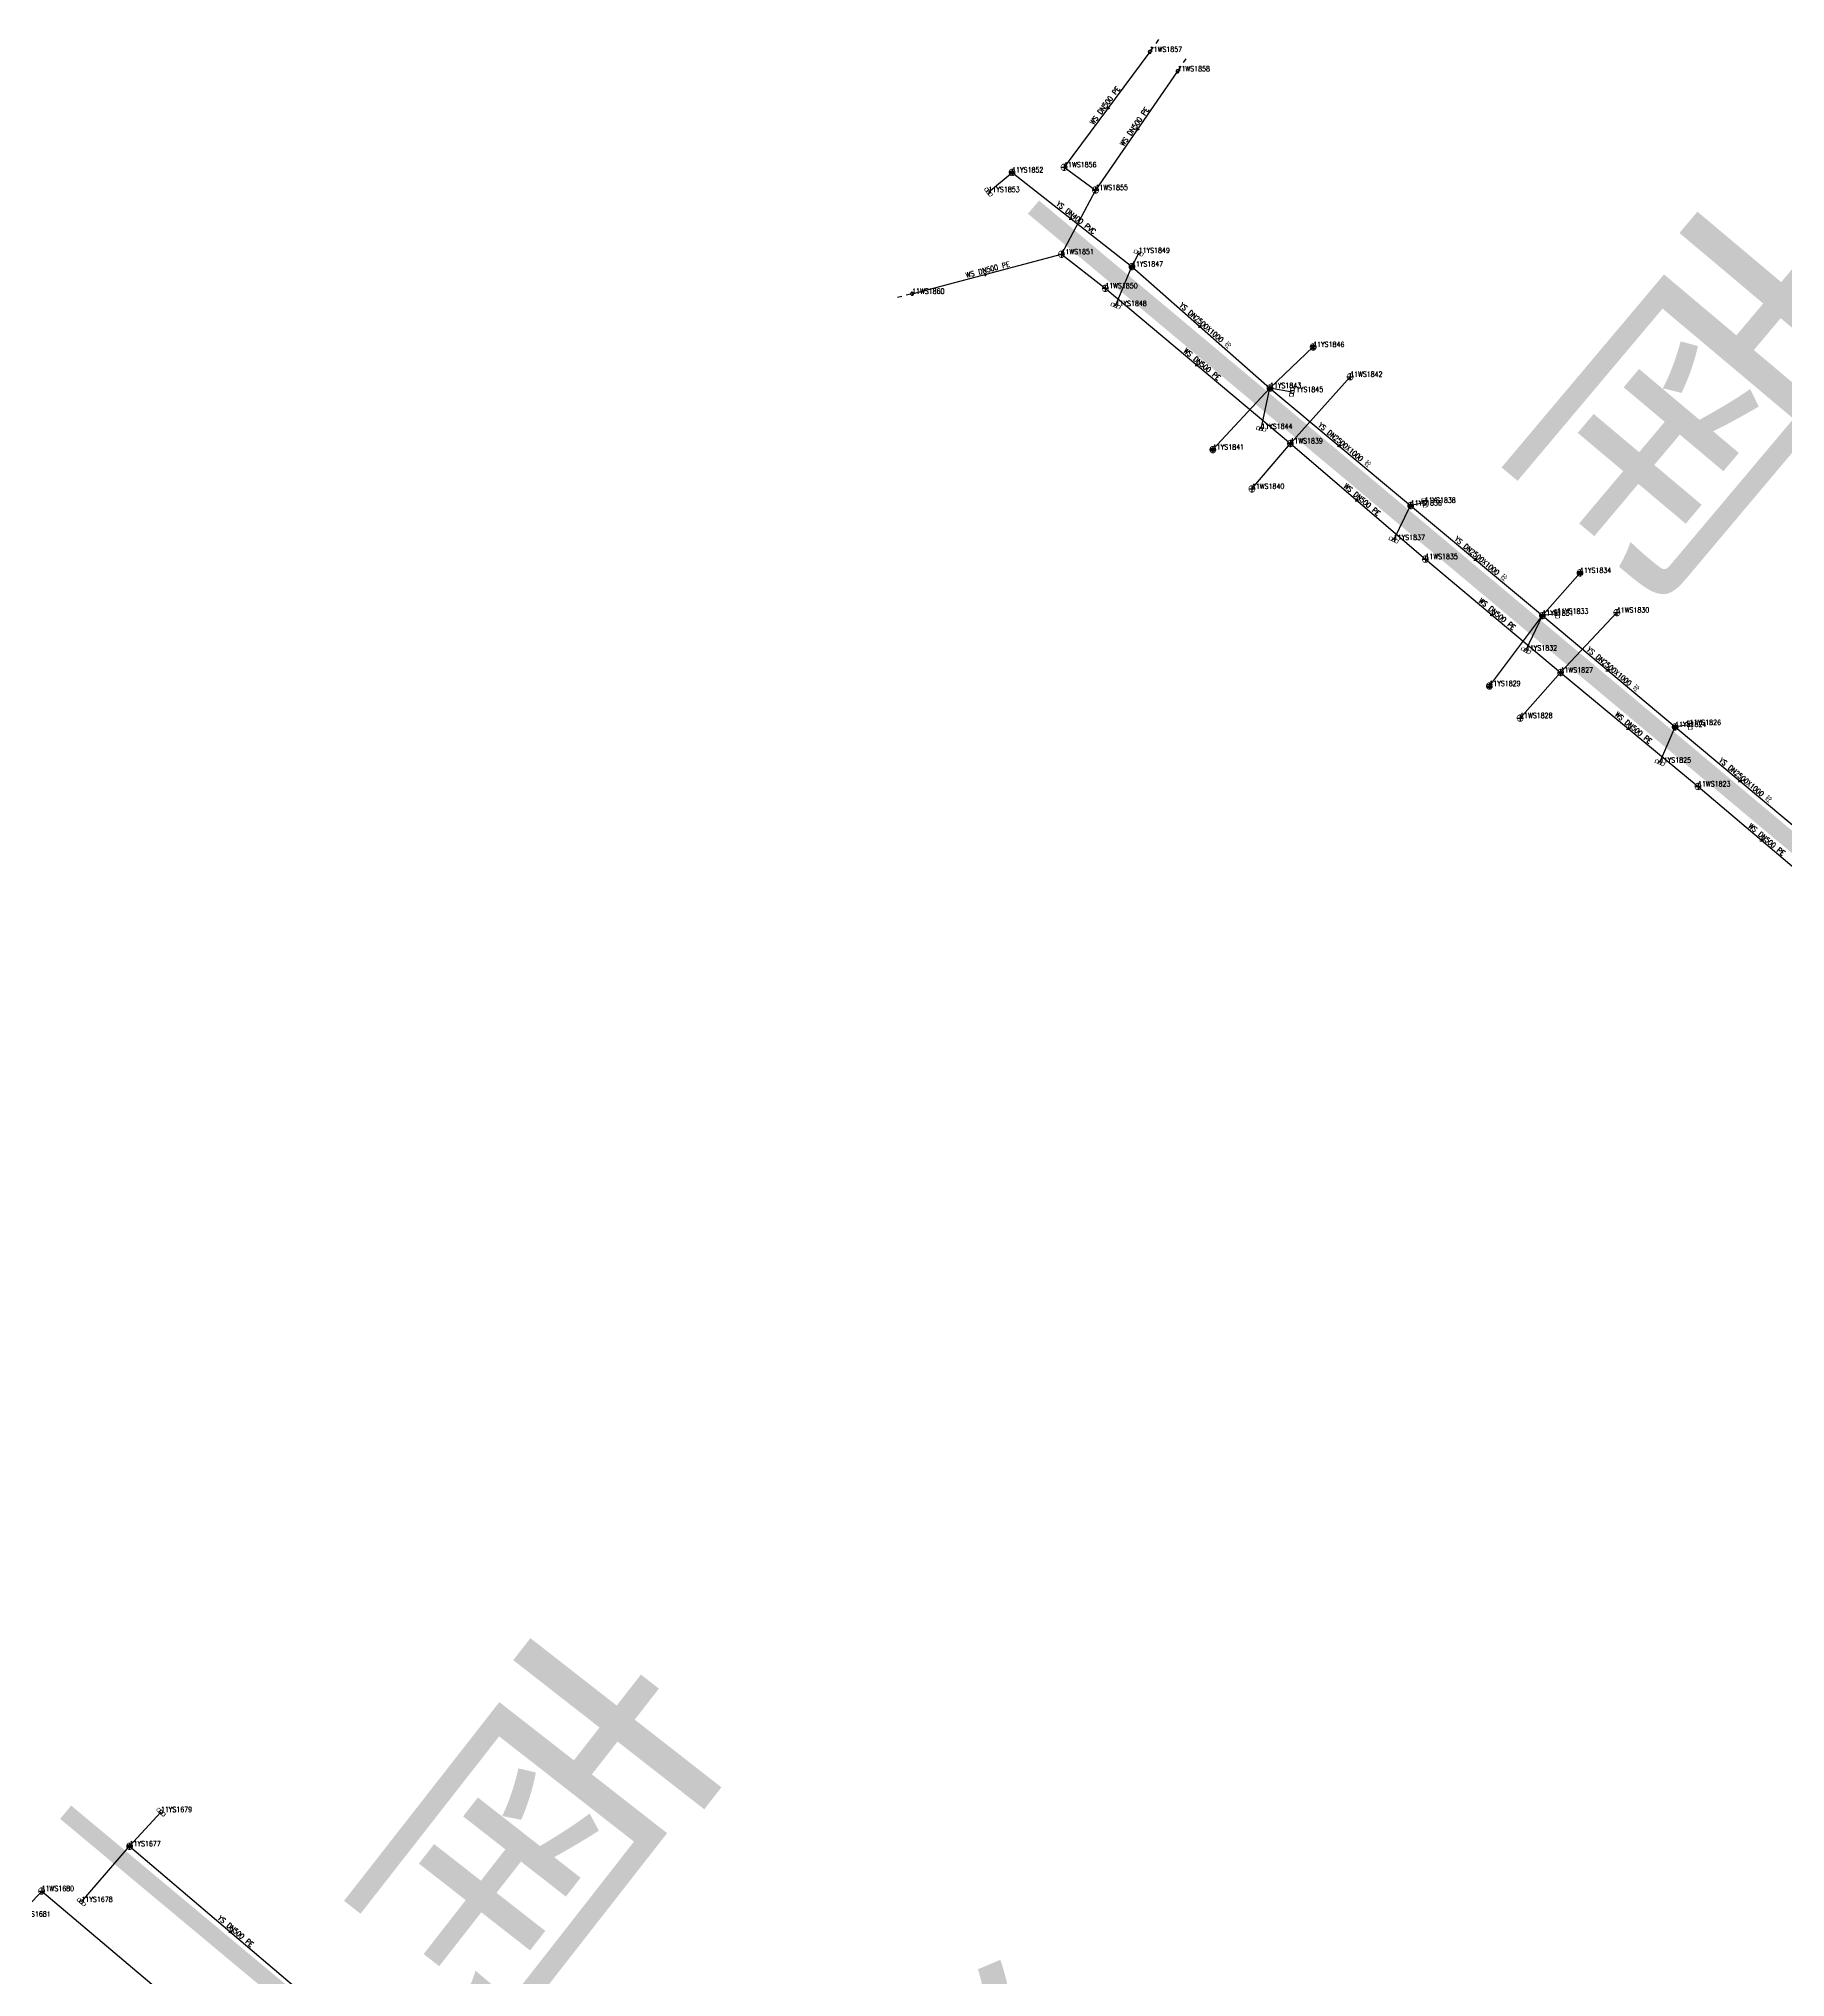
# Model space of a CAD drawing. Extents: x 78813 to 99477, y 2421021 to 2448125.
# Drawn here: x 82647.4 to 82950.6, y 2435969.8 to 2436306.3 of the extents above; entities that cross this region are included whole.
import ezdxf
from ezdxf.enums import TextEntityAlignment as Align

# ---------------------------------------------------------------- set-up
doc = ezdxf.new("R2010")
doc.units = 0
doc.set_wipeout_variables(frame=1)
doc.layers.get('0').update_dxf_attribs({"linetype": 'CONTINUOUS'})
for name, color, linetype in [('DX_WS', 16, 'CONTINUOUS'), ('DX_YS', 42, 'CONTINUOUS'), ('道路', 5, 'CONTINUOUS')]:
    doc.layers.add(name, color=color, linetype=linetype)
doc.layers.add('WSLINE', color=7, linetype='CONTINUOUS', true_color=0x7f0000)
doc.layers.add('YSLINE', color=7, linetype='CONTINUOUS', true_color=0xcc9900)
doc.layers.add('道路名称', color=7, linetype='CONTINUOUS', lineweight=0)
doc.styles.add('CcNameZT', font='txt.SHX', dxfattribs={"width": 0.8, "bigfont": 'HZTXT.SHX'})
doc.styles.get("Standard").update_dxf_attribs({"font": 'txt.shx', "bigfont": 'hztxt.shx'})
doc.styles.add('宋体0.7', font='', dxfattribs={"width": 0.7})
doc.styles.get('宋体0.7').set_extended_font_data('SimSun')

# ---------------------------------------------------------------- blocks, each defined once
blk = doc.blocks.new('GC546')
at = {"color": 0}
for p in [(0.866, 0.5), (0.866, -0.5)]:
    blk.add_line(p, (0, 0), dxfattribs=at)
blk = doc.blocks.new('PS非普查')
blk.add_lwpolyline([(3.7, 0), (5.3, 0)])
blk.add_wipeout([(0.5, 0), (0.5, 0.03), (0.5, 0.07), (0.49, 0.1), (0.48, 0.14), (0.47, 0.17), (0.46, 0.2), (0.44, 0.23), (0.42, 0.26), (0.4, 0.29), (0.38, 0.32), (0.36, 0.35), (0.33, 0.37), (0.31, 0.39), (0.28, 0.41), (0.25, 0.43), (0.22, 0.45), (0.19, 0.46), (0.15, 0.48), (0.12, 0.49), (0.09, 0.49), (0.05, 0.5), (0.02, 0.5), (-0.02, 0.5), (-0.05, 0.5), (-0.09, 0.49), (-0.12, 0.49), (-0.15, 0.48), (-0.19, 0.46), (-0.22, 0.45), (-0.25, 0.43), (-0.28, 0.41), (-0.31, 0.39), (-0.33, 0.37), (-0.36, 0.35), (-0.38, 0.32), (-0.4, 0.29), (-0.42, 0.26), (-0.44, 0.23), (-0.46, 0.2), (-0.47, 0.17), (-0.48, 0.14), (-0.49, 0.1), (-0.5, 0.07), (-0.5, 0.03), (-0.5, 0), (-0.5, -0.03), (-0.5, -0.07), (-0.49, -0.1), (-0.48, -0.14), (-0.47, -0.17), (-0.46, -0.2), (-0.44, -0.23), (-0.42, -0.26), (-0.4, -0.29), (-0.38, -0.32), (-0.36, -0.35), (-0.33, -0.37), (-0.31, -0.39), (-0.28, -0.41), (-0.25, -0.43), (-0.22, -0.45), (-0.19, -0.46), (-0.15, -0.48), (-0.12, -0.49), (-0.09, -0.49), (-0.05, -0.5), (-0.02, -0.5), (0.02, -0.5), (0.05, -0.5), (0.09, -0.49), (0.12, -0.49), (0.15, -0.48), (0.19, -0.46), (0.22, -0.45), (0.25, -0.43), (0.28, -0.41), (0.31, -0.39), (0.33, -0.37), (0.36, -0.35), (0.38, -0.32), (0.4, -0.29), (0.42, -0.26), (0.44, -0.23), (0.46, -0.2), (0.47, -0.17), (0.48, -0.14), (0.49, -0.1), (0.5, -0.07)])
blk.add_line((0.5, 0), (2.1, 0))
blk.add_lwpolyline([(0.5, 0), (0.5, 0.03), (0.5, 0.07), (0.49, 0.1), (0.48, 0.14), (0.47, 0.17), (0.46, 0.2), (0.44, 0.23), (0.42, 0.26), (0.4, 0.29), (0.38, 0.32), (0.36, 0.35), (0.33, 0.37), (0.31, 0.39), (0.28, 0.41), (0.25, 0.43), (0.22, 0.45), (0.19, 0.46), (0.15, 0.48), (0.12, 0.49), (0.09, 0.49), (0.05, 0.5), (0.02, 0.5), (-0.02, 0.5), (-0.05, 0.5), (-0.09, 0.49), (-0.12, 0.49), (-0.15, 0.48), (-0.19, 0.46), (-0.22, 0.45), (-0.25, 0.43), (-0.28, 0.41), (-0.31, 0.39), (-0.33, 0.37), (-0.36, 0.35), (-0.38, 0.32), (-0.4, 0.29), (-0.42, 0.26), (-0.44, 0.23), (-0.46, 0.2), (-0.47, 0.17), (-0.48, 0.14), (-0.49, 0.1), (-0.5, 0.07), (-0.5, 0.03), (-0.5, 0), (-0.5, -0.03), (-0.5, -0.07), (-0.49, -0.1), (-0.48, -0.14), (-0.47, -0.17), (-0.46, -0.2), (-0.44, -0.23), (-0.42, -0.26), (-0.4, -0.29), (-0.38, -0.32), (-0.36, -0.35), (-0.33, -0.37), (-0.31, -0.39), (-0.28, -0.41), (-0.25, -0.43), (-0.22, -0.45), (-0.19, -0.46), (-0.15, -0.48), (-0.12, -0.49), (-0.09, -0.49), (-0.05, -0.5), (-0.02, -0.5), (0.02, -0.5), (0.05, -0.5), (0.09, -0.49), (0.12, -0.49), (0.15, -0.48), (0.19, -0.46), (0.22, -0.45), (0.25, -0.43), (0.28, -0.41), (0.31, -0.39), (0.33, -0.37), (0.36, -0.35), (0.38, -0.32), (0.4, -0.29), (0.42, -0.26), (0.44, -0.23), (0.46, -0.2), (0.47, -0.17), (0.48, -0.14), (0.49, -0.1), (0.5, -0.07), (0.5, 0)], close=True)
blk = doc.blocks.new('PS污水井')
blk.add_lwpolyline([(1, 0), (1, 0.07), (0.99, 0.14), (0.98, 0.21), (0.96, 0.28), (0.94, 0.34), (0.91, 0.41), (0.88, 0.47), (0.85, 0.53), (0.81, 0.59), (0.77, 0.64), (0.72, 0.69), (0.67, 0.74), (0.62, 0.79), (0.56, 0.83), (0.5, 0.87), (0.44, 0.9), (0.37, 0.93), (0.31, 0.95), (0.24, 0.97), (0.17, 0.98), (0.1, 0.99), (0.03, 1), (-0.03, 1), (-0.1, 0.99), (-0.17, 0.98), (-0.24, 0.97), (-0.31, 0.95), (-0.37, 0.93), (-0.44, 0.9), (-0.5, 0.87), (-0.56, 0.83), (-0.62, 0.79), (-0.67, 0.74), (-0.72, 0.69), (-0.77, 0.64), (-0.81, 0.59), (-0.85, 0.53), (-0.88, 0.47), (-0.91, 0.41), (-0.94, 0.34), (-0.96, 0.28), (-0.98, 0.21), (-0.99, 0.14), (-1, 0.07), (-1, 0), (-1, -0.07), (-0.99, -0.14), (-0.98, -0.21), (-0.96, -0.28), (-0.94, -0.34), (-0.91, -0.41), (-0.88, -0.47), (-0.85, -0.53), (-0.81, -0.59), (-0.77, -0.64), (-0.72, -0.69), (-0.67, -0.74), (-0.62, -0.79), (-0.56, -0.83), (-0.5, -0.87), (-0.44, -0.9), (-0.37, -0.93), (-0.31, -0.95), (-0.24, -0.97), (-0.17, -0.98), (-0.1, -0.99), (-0.03, -1), (0.03, -1), (0.1, -0.99), (0.17, -0.98), (0.24, -0.97), (0.31, -0.95), (0.37, -0.93), (0.44, -0.9), (0.5, -0.87), (0.56, -0.83), (0.62, -0.79), (0.67, -0.74), (0.72, -0.69), (0.77, -0.64), (0.81, -0.59), (0.85, -0.53), (0.88, -0.47), (0.91, -0.41), (0.94, -0.34), (0.96, -0.28), (0.98, -0.21), (0.99, -0.14), (1, 0)], close=True)
blk.add_wipeout([(1, 0), (1, 0.07), (0.99, 0.14), (0.98, 0.21), (0.96, 0.28), (0.94, 0.34), (0.91, 0.41), (0.88, 0.47), (0.85, 0.53), (0.81, 0.59), (0.77, 0.64), (0.72, 0.69), (0.67, 0.74), (0.62, 0.79), (0.56, 0.83), (0.5, 0.87), (0.44, 0.9), (0.37, 0.93), (0.31, 0.95), (0.24, 0.97), (0.17, 0.98), (0.1, 0.99), (0.03, 1), (-0.03, 1), (-0.1, 0.99), (-0.17, 0.98), (-0.24, 0.97), (-0.31, 0.95), (-0.37, 0.93), (-0.44, 0.9), (-0.5, 0.87), (-0.56, 0.83), (-0.62, 0.79), (-0.67, 0.74), (-0.72, 0.69), (-0.77, 0.64), (-0.81, 0.59), (-0.85, 0.53), (-0.88, 0.47), (-0.91, 0.41), (-0.94, 0.34), (-0.96, 0.28), (-0.98, 0.21), (-0.99, 0.14), (-1, 0.07), (-1, 0), (-1, -0.07), (-0.99, -0.14), (-0.98, -0.21), (-0.96, -0.28), (-0.94, -0.34), (-0.91, -0.41), (-0.88, -0.47), (-0.85, -0.53), (-0.81, -0.59), (-0.77, -0.64), (-0.72, -0.69), (-0.67, -0.74), (-0.62, -0.79), (-0.56, -0.83), (-0.5, -0.87), (-0.44, -0.9), (-0.37, -0.93), (-0.31, -0.95), (-0.24, -0.97), (-0.17, -0.98), (-0.1, -0.99), (-0.03, -1), (0.03, -1), (0.1, -0.99), (0.17, -0.98), (0.24, -0.97), (0.31, -0.95), (0.37, -0.93), (0.44, -0.9), (0.5, -0.87), (0.56, -0.83), (0.62, -0.79), (0.67, -0.74), (0.72, -0.69), (0.77, -0.64), (0.81, -0.59), (0.85, -0.53), (0.88, -0.47), (0.91, -0.41), (0.94, -0.34), (0.96, -0.28), (0.98, -0.21), (0.99, -0.14)])
for p, q in [((-1, 0), (0, 0)), ((0, 1), (0, 0)), ((0, 0), (0, -1)), ((0, 0), (1, 0))]:
    blk.add_line(p, q)
blk = doc.blocks.new('PS雨篦')
blk.add_lwpolyline([(-1.5, 0.5), (0, 0.5), (1.5, 0.5), (1.5, -0.5), (0, -0.5), (-1.5, -0.5)], close=True)
blk.add_wipeout([(-1.5, 0.5), (0, 0.5), (1.5, 0.5), (1.5, -0.5), (0, -0.5), (-1.5, -0.5)])
for p, q in [((-0.51, -0.5), (-0.51, 0.5)), ((0.49, -0.5), (0.49, 0.5))]:
    blk.add_line(p, q)
blk = doc.blocks.new('PS雨水井')
blk.add_lwpolyline([(1, 0), (1, 0.07), (0.99, 0.14), (0.98, 0.21), (0.96, 0.28), (0.94, 0.34), (0.91, 0.41), (0.88, 0.47), (0.85, 0.53), (0.81, 0.59), (0.77, 0.64), (0.72, 0.69), (0.67, 0.74), (0.62, 0.79), (0.56, 0.83), (0.5, 0.87), (0.44, 0.9), (0.37, 0.93), (0.31, 0.95), (0.24, 0.97), (0.17, 0.98), (0.1, 0.99), (0.03, 1), (-0.03, 1), (-0.1, 0.99), (-0.17, 0.98), (-0.24, 0.97), (-0.31, 0.95), (-0.37, 0.93), (-0.44, 0.9), (-0.5, 0.87), (-0.56, 0.83), (-0.62, 0.79), (-0.67, 0.74), (-0.72, 0.69), (-0.77, 0.64), (-0.81, 0.59), (-0.85, 0.53), (-0.88, 0.47), (-0.91, 0.41), (-0.94, 0.34), (-0.96, 0.28), (-0.98, 0.21), (-0.99, 0.14), (-1, 0.07), (-1, 0), (-1, -0.07), (-0.99, -0.14), (-0.98, -0.21), (-0.96, -0.28), (-0.94, -0.34), (-0.91, -0.41), (-0.88, -0.47), (-0.85, -0.53), (-0.81, -0.59), (-0.77, -0.64), (-0.72, -0.69), (-0.67, -0.74), (-0.62, -0.79), (-0.56, -0.83), (-0.5, -0.87), (-0.44, -0.9), (-0.37, -0.93), (-0.31, -0.95), (-0.24, -0.97), (-0.17, -0.98), (-0.1, -0.99), (-0.03, -1), (0.03, -1), (0.1, -0.99), (0.17, -0.98), (0.24, -0.97), (0.31, -0.95), (0.37, -0.93), (0.44, -0.9), (0.5, -0.87), (0.56, -0.83), (0.62, -0.79), (0.67, -0.74), (0.72, -0.69), (0.77, -0.64), (0.81, -0.59), (0.85, -0.53), (0.88, -0.47), (0.91, -0.41), (0.94, -0.34), (0.96, -0.28), (0.98, -0.21), (0.99, -0.14), (1, 0)], close=True)
blk.add_wipeout([(1, 0), (1, 0.07), (0.99, 0.14), (0.98, 0.21), (0.96, 0.28), (0.94, 0.34), (0.91, 0.41), (0.88, 0.47), (0.85, 0.53), (0.81, 0.59), (0.77, 0.64), (0.72, 0.69), (0.67, 0.74), (0.62, 0.79), (0.56, 0.83), (0.5, 0.87), (0.44, 0.9), (0.37, 0.93), (0.31, 0.95), (0.24, 0.97), (0.17, 0.98), (0.1, 0.99), (0.03, 1), (-0.03, 1), (-0.1, 0.99), (-0.17, 0.98), (-0.24, 0.97), (-0.31, 0.95), (-0.37, 0.93), (-0.44, 0.9), (-0.5, 0.87), (-0.56, 0.83), (-0.62, 0.79), (-0.67, 0.74), (-0.72, 0.69), (-0.77, 0.64), (-0.81, 0.59), (-0.85, 0.53), (-0.88, 0.47), (-0.91, 0.41), (-0.94, 0.34), (-0.96, 0.28), (-0.98, 0.21), (-0.99, 0.14), (-1, 0.07), (-1, 0), (-1, -0.07), (-0.99, -0.14), (-0.98, -0.21), (-0.96, -0.28), (-0.94, -0.34), (-0.91, -0.41), (-0.88, -0.47), (-0.85, -0.53), (-0.81, -0.59), (-0.77, -0.64), (-0.72, -0.69), (-0.67, -0.74), (-0.62, -0.79), (-0.56, -0.83), (-0.5, -0.87), (-0.44, -0.9), (-0.37, -0.93), (-0.31, -0.95), (-0.24, -0.97), (-0.17, -0.98), (-0.1, -0.99), (-0.03, -1), (0.03, -1), (0.1, -0.99), (0.17, -0.98), (0.24, -0.97), (0.31, -0.95), (0.37, -0.93), (0.44, -0.9), (0.5, -0.87), (0.56, -0.83), (0.62, -0.79), (0.67, -0.74), (0.72, -0.69), (0.77, -0.64), (0.81, -0.59), (0.85, -0.53), (0.88, -0.47), (0.91, -0.41), (0.94, -0.34), (0.96, -0.28), (0.98, -0.21), (0.99, -0.14)])
for p, q in [((-1, 0), (0, 0)), ((-0.88, 0.48), (0, 0.47)), ((0, 1), (0, 0)), ((0, 0.47), (0.88, 0.47)), ((0, 0), (0, -1)), ((0, 0), (1, 0)), ((-0.88, -0.48), (0, -0.48)), ((0, -0.48), (0.88, -0.48))]:
    blk.add_line(p, q)

msp = doc.modelspace()

# ---------------------------------------------------------------- block references
at = {"layer": 'DX_WS', "yscale": 0.5, "zscale": 0.5}
for name, p, xscale, rotation in [('PS非普查', (82840.25, 2436304.05, 1.18), 0.500000000102435, 53.42792154748214), ('PS非普查', (82845.08, 2436300.69, -0.04), 0.499999999939035, 55.37324661159339), ('GC546', (82832.82, 2436294.04, 1.08), 0.500000000102435, 53.42792154748218), ('GC546', (82837.96, 2436290.38, -0.15), 0.499999999939035, 55.37324661159336), ('GC546', (82811.97, 2436265.49, -0.77), 0.5000000000211112, 194.8122695654725), ('PS非普查', (82799, 2436262.06, -0.53), 0.5000000000211112, 194.8122695654725), ('GC546', (82848.6, 2436249.54, -0.26), 0.5000000000423641, 140.0231763577544), ('GC546', (82876.38, 2436226.03, -0.18), 0.5000000000472214, 139.4073668133187), ('GC546', (82899.83, 2436206.15, -0.31), 0.5000000001399331, 140.0148699167461), ('GC546', (82923.5, 2436186.41, -0.43), 0.4999999998826093, 140.3166046761086), ('GC546', (82946.64, 2436167, -0.43), 0.4999999999634593, 139.7121794614242)]:
    msp.add_blockref(name, p, dxfattribs=dict(at, xscale=xscale, rotation=rotation))
at = {"layer": 'DX_WS', "xscale": 0.5, "yscale": 0.5, "zscale": 0.5}
for p in [(82825.39, 2436284.03, 0.98), (82830.84, 2436280.07, -0.26), (82824.93, 2436268.92, -1.01), (82832.53, 2436263.01, -0.43), (82875.04, 2436247.65, 1.91), (82864.67, 2436236.06, -0.09), (82857.99, 2436228.18, 0.25), (82888.1, 2436215.99, -0.26), (82921.33, 2436206.71, -0.2), (82911.57, 2436196.3, -0.36), (82904.54, 2436188.39, -0.18), (82935.42, 2436176.52, -0.51), (82647.92, 2435984.75, -1.16)]:
    msp.add_blockref('PS污水井', p, dxfattribs=at)
at = {"layer": 'DX_YS', "xscale": 0.5, "yscale": 0.5, "zscale": 0.5}
for p in [(82816.36, 2436283.12, 0.19), (82837.16, 2436266.78, -0.08), (82868.62, 2436252.82, 1.08), (82861.11, 2436245.68, 0.33), (82851.2, 2436235, 0.68), (82885.54, 2436225.29, 0.41), (82914.94, 2436213.6, 0.79), (82908.41, 2436206.18, 0.62), (82899.21, 2436193.96, 1.09), (82931.45, 2436186.86, 0.58), (82663.18, 2435992.52, -1.14)]:
    msp.add_blockref('PS雨水井', p, dxfattribs=at)
at = {"layer": 'DX_YS', "yscale": 0.5, "zscale": 0.5}
for name, p, xscale, rotation in [('PS雨篦', (82812.26, 2436279.72, 2.01), 0.5000000001708081, 309.6926731346554), ('GC546', (82826.76, 2436274.95, 0.06), 0.4999999999202018, 141.8471519838104), ('PS雨篦', (82834.32, 2436259.94, 1.91), 0.4999999999778554, 337.414061126513), ('GC546', (82849.14, 2436256.23, 0.12), 0.499999999989405, 138.6304973951693), ('PS雨篦', (82864.95, 2436245, 2.33), 0.4999999999717197, 79.87274291110805), ('PS雨篦', (82859.61, 2436238.59, 2.33), 0.4999999999825481, 348.0222281151229), ('GC546', (82873.33, 2436235.49, 0.37), 0.500000000085189, 140.1485474612093), ('PS雨篦', (82882.6, 2436219.31, 2.44), 0.4999999999160541, 333.8192206071991), ('GC546', (82896.98, 2436215.74, 0.51), 0.4999999998619366, 140.1215783491629), ('PS雨篦', (82910.97, 2436206.5, 2.68), 0.499999999886535, 97.02567396079587), ('PS雨篦', (82905.54, 2436200.12, 2.54), 0.50000000005084, 334.6412386148235), ('GC546', (82919.93, 2436196.52, 0.6), 0.500000000105771, 140.0175409290268), ('PS雨篦', (82933.99, 2436187.19, 2.61), 0.5000000000240854, 97.24431879913682), ('PS雨篦', (82928.79, 2436180.65, 2.69), 0.5000000000888531, 336.7980716514618), ('GC546', (82942.9, 2436177.3, 0.57), 0.5000000000490711, 140.1226432719627), ('PS雨篦', (82668.61, 2435998.46, 1.91), 0.5000000000973346, 137.572625062239), ('PS雨篦', (82654.82, 2435982.85, 1.88), 0.4999999999060368, 319.133719140355), ('GC546', (82680.87, 2435977.49, -1.13), 0.4999999999601348, 139.6372974841)]:
    msp.add_blockref(name, p, dxfattribs=dict(at, xscale=xscale, rotation=rotation))

# ---------------------------------------------------------------- texts
at = {"layer": 'DX_WS', "style": 'CcNameZT', "width": 0.8}
for rotation, p in [(53.4279, (82832.62, 2436294.19, 1.18)), (55.3732, (82837.76, 2436290.53, -0.04)), (14.8123, (82811.9, 2436265.73, -0.53)), (320.0232, (82848.76, 2436249.73, -0.43)), (319.4074, (82876.54, 2436226.22, -0.09)), (320.0149, (82900, 2436206.34, -0.26)), (320.3166, (82923.66, 2436186.6, -0.36)), (319.7122, (82946.8, 2436167.19, -0.51))]:
    msp.add_text(' WS DN500 PE', height=0.9, rotation=rotation, dxfattribs=at).set_placement(p, align=Align.CENTER)
at = {"layer": 'DX_WS', "width": 0.8}
msp.add_text('11WS1681', height=0.9, dxfattribs=at).set_placement((82643.86, 2435980.31, -1.16))
at = {"layer": 'DX_YS', "style": 'CcNameZT', "width": 0.8}
for s, rotation, p in [(' YS DN2500X1000 砼', 318.6305, (82849.3, 2436256.42, -0.08)), (' YS DN2500X1000 砼', 320.1485, (82873.49, 2436235.68, 0.33)), (' YS DN2500X1000 砼', 320.1216, (82897.14, 2436215.93, 0.41)), (' YS DN2500X1000 砼', 320.0175, (82920.09, 2436196.72, 0.62)), (' YS DN2500X1000 砼', 320.1226, (82943.06, 2436177.49, 0.58)), (' YS DN500 PE', 319.6373, (82681.03, 2435977.68, -1.14))]:
    msp.add_text(s, height=0.9, rotation=rotation, dxfattribs=at).set_placement(p, align=Align.CENTER)
at = {"layer": '道路名称', "style": '宋体0.7', "width": 0.7}
msp.add_text('南  港  西  路', height=50, rotation=322.0026, dxfattribs=at).set_placement((82699.43, 2435990.64))

# ---------------------------------------------------------------- next in the draw order: linework, layer by layer
at = {"layer": 'WSLINE'}
for p, q in [((82840.25, 2436304.05, 1.18), (82825.39, 2436284.03, 0.98)), ((82845.08, 2436300.69, -0.04), (82830.84, 2436280.07, -0.26)), ((82825.39, 2436284.03, 0.98), (82830.84, 2436280.07, 0.74)), ((82830.84, 2436280.07, -0.26), (82824.93, 2436268.92, -1.01)), ((82799, 2436262.06, -0.53), (82824.93, 2436268.92, -1.01)), ((82824.93, 2436268.92, -1.01), (82832.53, 2436263.01, -0.43)), ((82832.53, 2436263.01, -0.43), (82864.67, 2436236.06, -0.09)), ((82875.04, 2436247.65, 1.91), (82864.67, 2436236.06, 1.71)), ((82857.99, 2436228.18, 0.25), (82864.67, 2436236.06, -0.09)), ((82888.1, 2436215.99, -0.26), (82911.57, 2436196.3, -0.36)), ((82921.33, 2436206.71, -0.2), (82911.57, 2436196.3, -0.36)), ((82904.54, 2436188.39, -0.18), (82911.57, 2436196.3, -0.36)), ((82911.57, 2436196.3, -0.36), (82935.42, 2436176.52, -0.51)), ((82935.42, 2436176.52, -0.51), (82957.86, 2436157.49, -0.36)), ((82643.86, 2435980.31, -1.16), (82647.92, 2435984.75, -1.26)), ((82647.92, 2435984.75, -1.16), (82727.53, 2435917.5, -1.03))]:
    msp.add_line(p, q, dxfattribs=at)
at = {"layer": 'YSLINE'}
for p, q in [((82812.26, 2436279.72, 2.01), (82816.36, 2436283.12, 1.85)), ((82834.32, 2436259.94, 1.91), (82837.16, 2436266.78, 1.5)), ((82837.16, 2436266.78, -0.08), (82861.11, 2436245.68, 0.33)), ((82868.62, 2436252.82, 1.08), (82861.11, 2436245.68, 0.33)), ((82851.2, 2436235, 0.68), (82861.11, 2436245.68, 0.33)), ((82859.61, 2436238.59, 2.33), (82861.11, 2436245.68, 2.08)), ((82861.11, 2436245.68, 0.33), (82885.54, 2436225.29, 0.41)), ((82864.95, 2436245, 2.33), (82861.11, 2436245.68, 2.11)), ((82882.6, 2436219.31, 2.44), (82885.54, 2436225.29, 2.21)), ((82914.94, 2436213.6, 0.79), (82908.41, 2436206.18, 0.62)), ((82899.21, 2436193.96, 1.09), (82908.41, 2436206.18, 0.62)), ((82905.54, 2436200.12, 2.54), (82908.41, 2436206.18, 2.29)), ((82910.97, 2436206.5, 2.68), (82908.41, 2436206.18, 2.39)), ((82908.41, 2436206.18, 0.62), (82931.45, 2436186.86, 0.58)), ((82928.79, 2436180.65, 2.69), (82931.45, 2436186.86, 2.58)), ((82933.99, 2436187.19, 2.61), (82931.45, 2436186.86, 2.48)), ((82931.45, 2436186.86, 0.58), (82954.35, 2436167.73, 0.55)), ((82668.61, 2435998.46, 1.91), (82663.18, 2435992.52, 1.02)), ((82654.82, 2435982.85, 1.88), (82663.18, 2435992.52, 1.16)), ((82663.18, 2435992.52, -1.14), (82698.55, 2435962.46, -1.13))]:
    msp.add_line(p, q, dxfattribs=at)
at = {"layer": '道路', "const_width": 3, "flags": 128}
msp.add_lwpolyline([(83845.87, 2435461.41), (83262.08, 2435597.74), (83093.96, 2435637.22), (83070.74, 2435649.14), (82652.08, 2435998.43)], dxfattribs=at)

# ---------------------------------------------------------------- next in the draw order: block references
at = {"layer": 'DX_YS', "yscale": 0.5, "zscale": 0.5}
for p, xscale, rotation in [((82838.33, 2436269.14, 1.92), 0.4999999999097413, 153.6779320346558), ((82887.95, 2436225.77, 2.34), 0.4999999997972866, 101.1404594848757)]:
    msp.add_blockref('PS雨篦', p, dxfattribs=dict(at, xscale=xscale, rotation=rotation))

# ---------------------------------------------------------------- next in the draw order: texts
at = {"layer": 'DX_WS', "width": 0.8}
for s, p in [('11WS1857', (82840.25, 2436304.05, 1.18)), ('11WS1858', (82845.08, 2436300.69, -0.04)), ('11WS1856', (82825.39, 2436284.03, 0.98)), ('11WS1855', (82830.84, 2436280.07, -0.26)), ('11WS1851', (82824.93, 2436268.92, -1.01)), ('11WS1860', (82799, 2436262.06, -0.53)), ('11WS1850', (82832.53, 2436263.01, -0.43)), ('11WS1842', (82875.04, 2436247.65, 1.91)), ('11WS1839', (82864.67, 2436236.06, -0.09)), ('11WS1840', (82857.99, 2436228.18, 0.25)), ('11WS1835', (82888.1, 2436215.99, -0.26)), ('11WS1830', (82921.33, 2436206.71, -0.2)), ('11WS1827', (82911.57, 2436196.3, -0.36)), ('11WS1828', (82904.54, 2436188.39, -0.18)), ('11WS1823', (82935.42, 2436176.52, -0.51)), ('11WS1680', (82647.92, 2435984.75, -1.16))]:
    msp.add_text(s, height=0.9, dxfattribs=at).set_placement(p)
at = {"layer": 'DX_YS', "width": 0.8}
for s, p in [('11YS1852', (82816.36, 2436283.12, 0.19)), ('11YS1853', (82812.26, 2436279.72, 2.01)), ('11YS1848', (82834.32, 2436259.94, 1.91)), ('11YS1846', (82868.62, 2436252.82, 1.08)), ('11YS1843', (82861.11, 2436245.68, 0.33)), ('11YS1845', (82864.95, 2436245, 2.33)), ('11YS1844', (82859.61, 2436238.59, 2.33)), ('11YS1841', (82851.2, 2436235, 0.68)), ('11YS1837', (82882.6, 2436219.31, 2.44)), ('11YS1834', (82914.94, 2436213.6, 0.79)), ('11YS1831', (82908.41, 2436206.18, 0.62)), ('11YS1833', (82910.97, 2436206.5, 2.68)), ('11YS1832', (82905.54, 2436200.12, 2.54)), ('11YS1829', (82899.21, 2436193.96, 1.09)), ('11YS1824', (82931.45, 2436186.86, 0.58)), ('11YS1826', (82933.99, 2436187.19, 2.61)), ('11YS1825', (82928.79, 2436180.65, 2.69)), ('11YS1679', (82668.61, 2435998.46, 1.91)), ('11YS1677', (82663.18, 2435992.52, -1.14)), ('11YS1678', (82654.82, 2435982.85, 1.88))]:
    msp.add_text(s, height=0.9, dxfattribs=at).set_placement(p)
at = {"layer": 'DX_YS', "style": 'CcNameZT', "width": 0.8}
msp.add_text(' YS DN400 PVC', height=0.9, rotation=321.8471, dxfattribs=at).set_placement((82826.91, 2436275.15, 0.19), align=Align.CENTER)
at = {"layer": '道路名称', "style": '宋体0.7', "width": 0.7}
msp.add_text('南  化  一  路', height=50, rotation=319.9184, dxfattribs=at).set_placement((82900.63, 2436239.54))

# ---------------------------------------------------------------- next in the draw order: linework, layer by layer
at = {"layer": 'WSLINE'}
msp.add_line((82864.67, 2436236.06, -0.09), (82888.1, 2436215.99, -0.26), dxfattribs=at)
at = {"layer": 'YSLINE'}
for p, q in [((82816.36, 2436283.12, 0.19), (82837.16, 2436266.78, -0.08)), ((82838.33, 2436269.14, 1.92), (82837.16, 2436266.78, 1.58)), ((82887.95, 2436225.77, 2.34), (82885.54, 2436225.29, 2.21)), ((82885.54, 2436225.29, 0.41), (82908.41, 2436206.18, 0.62))]:
    msp.add_line(p, q, dxfattribs=at)
at = {"layer": '道路', "const_width": 3, "flags": 128}
msp.add_lwpolyline([(83167.87, 2435985.98), (82820.07, 2436277.1)], dxfattribs=at)

# ---------------------------------------------------------------- next in the draw order: texts
at = {"layer": 'DX_YS', "width": 0.8}
for s, p in [('11YS1849', (82838.33, 2436269.14, 1.92)), ('11YS1847', (82837.16, 2436266.78, -0.08)), ('11YS1836', (82885.54, 2436225.29, 0.41)), ('11YS1838', (82887.95, 2436225.77, 2.34))]:
    msp.add_text(s, height=0.9, dxfattribs=at).set_placement(p)

doc.saveas('drawing.dxf')
